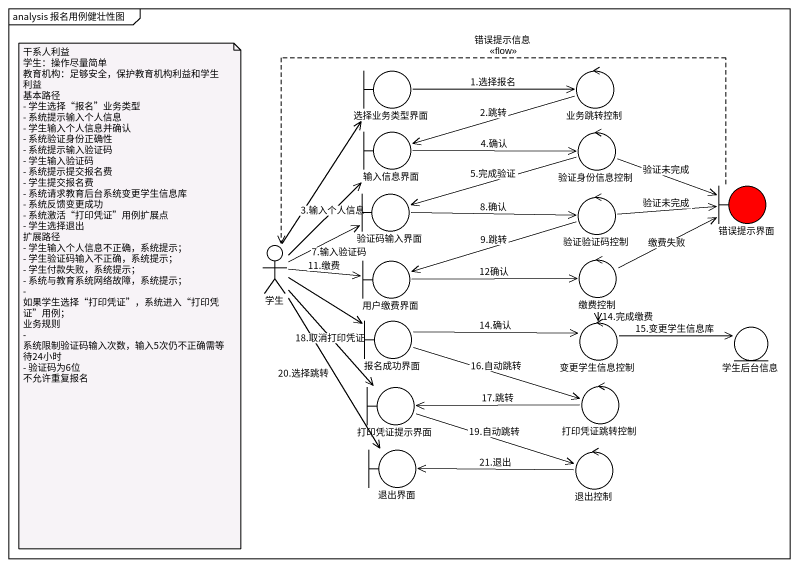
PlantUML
@startuml
mainframe analysis 报名用例健壮性图
boundary 选择业务类型界面
control 业务跳转控制
boundary 输入信息界面
control 验证身份信息控制
boundary 验证码输入界面
control 验证验证码控制
boundary 错误提示界面 #FF0000
actor 学生
boundary 用户缴费界面
control 缴费控制
boundary 报名成功界面
control 变更学生信息控制
entity 学生后台信息
boundary 打印凭证提示界面
control 打印凭证跳转控制
boundary 退出界面
control 退出控制
选择业务类型界面 -right-> 业务跳转控制 : 1.选择报名
业务跳转控制 -left-> 输入信息界面 : 2.跳转
输入信息界面 -right-> 验证身份信息控制 : 4.确认
验证身份信息控制 -left-> 验证码输入界面 : 5.完成验证
验证身份信息控制 -right-> 错误提示界面 : 验证未完成
验证码输入界面 -right-> 验证验证码控制 : 8.确认
验证验证码控制 -right-> 错误提示界面 : 验证未完成
验证验证码控制 -left-> 用户缴费界面 : 9.跳转
错误提示界面 .left.> 学生 : 错误提示信息\n<<flow>>
学生 -up-> 选择业务类型界面
学生 -up-> 输入信息界面 : 3.输入个人信息
学生 -right-> 验证码输入界面 : 7.输入验证码
学生 -right-> 用户缴费界面 : 11.缴费
学生 -right-> 报名成功界面
学生 --> 打印凭证提示界面 : 18.取消打印凭证
学生 --> 退出界面 : 20.选择跳转
用户缴费界面 -right-> 缴费控制 : 12确认
缴费控制 -right-> 错误提示界面 : 缴费失败
缴费控制 --> 变更学生信息控制 : 14.完成缴费
报名成功界面 -right-> 变更学生信息控制 : 14.确认
报名成功界面 -right-> 打印凭证跳转控制 : 16.自动跳转
变更学生信息控制 -right-> 学生后台信息 : 15.变更学生信息库
打印凭证提示界面 -right-> 退出控制 : 19.自动跳转
打印凭证跳转控制 -left-> 打印凭证提示界面 : 17.跳转
退出控制 -left-> 退出界面 : 21.退出
note as N1
  干系人利益
  学生：操作尽量简单
  教育机构：足够安全，保护教育机构利益和学生利益
  基本路径
  - 学生选择“报名”业务类型
  - 系统提示输入个人信息
  - 学生输入个人信息并确认
  - 系统验证身份正确性
  - 系统提示输入验证码
  - 学生输入验证码
  - 系统提示提交报名费
  - 学生提交报名费
  - 系统请求教育后台系统变更学生信息库
  - 系统反馈变更成功
  - 系统激活“打印凭证”用例扩展点
  - 学生选择退出
  扩展路径
  - 学生输入个人信息不正确，系统提示；
  - 学生验证码输入不正确，系统提示；
  - 学生付款失败，系统提示；
  - 系统与教育系统网络故障，系统提示；
  - 如果学生选择“打印凭证”，系统进入“打印凭证”用例；
  业务规则
  - 系统限制验证码输入次数，输入5次仍不正确需等待24小时
  - 验证码为6位
  不允许重复报名
end note
@enduml
